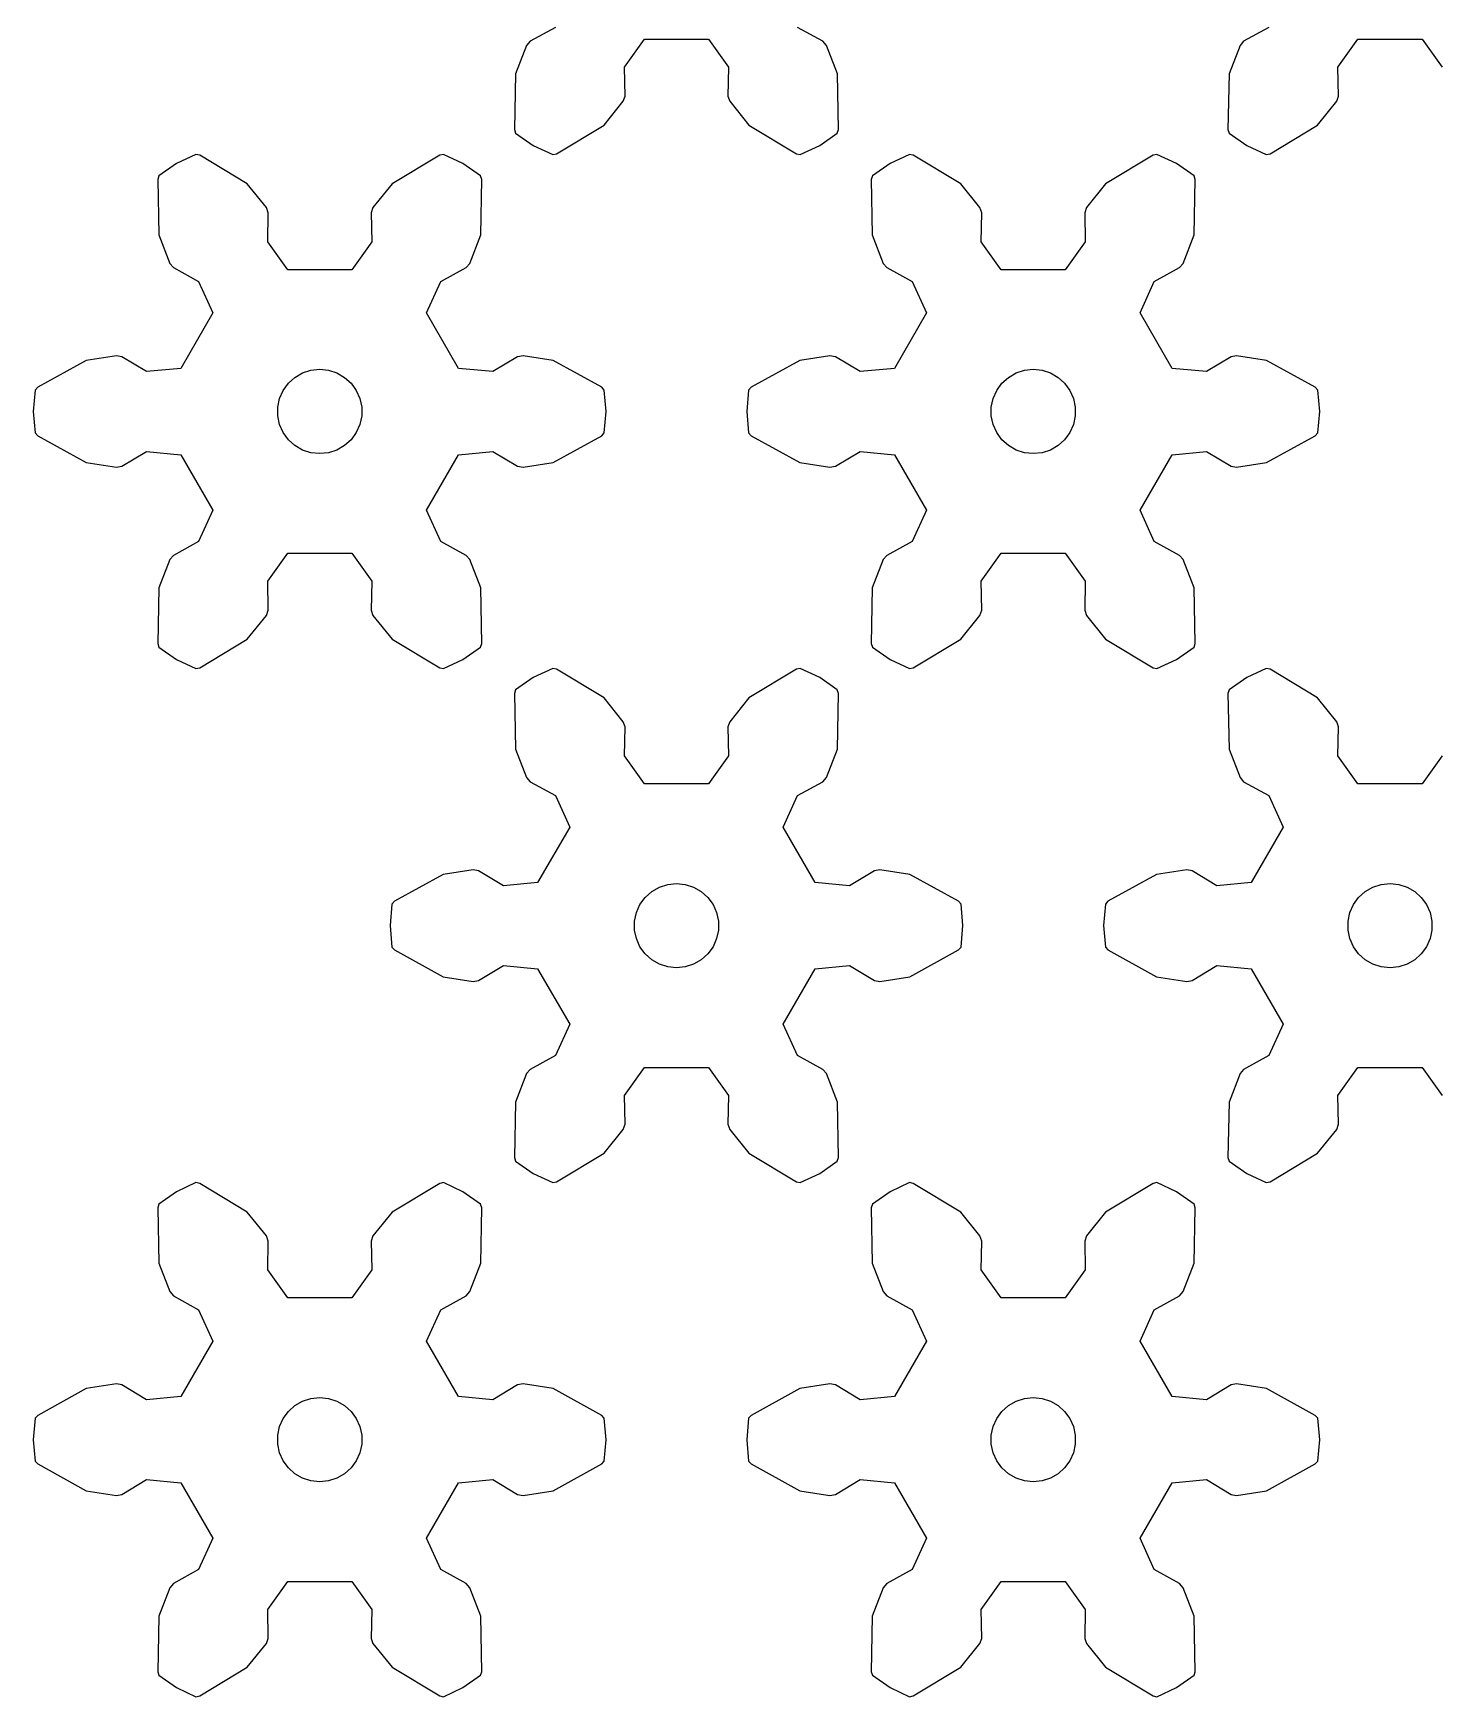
# Model space of a CAD drawing. Extents: x 0 to 198, y 0 to 238.
# Drawn here: x 0 to 49.9, y 0 to 59.2 of the extents above; entities that cross this region are included whole.
import ezdxf

# ---------------------------------------------------------------- set-up
doc = ezdxf.new("R2010")
doc.units = 0

msp = doc.modelspace()

# ---------------------------------------------------------------- linework, layer by layer
for p, q in [((18.566, 59.387), (17.667, 58.891)), ((28.077, 58.891), (27.177, 59.387)), ((43.938, 59.387), (43.039, 58.891)), ((17.538, 58.744), (17.147, 57.731)), ((17.667, 58.891), (17.538, 58.744)), ((21.021, 57.97), (21.733, 58.967)), ((21.733, 58.967), (24.01, 58.967)), ((24.01, 58.967), (24.723, 57.97)), ((28.205, 58.744), (28.077, 58.891)), ((28.596, 57.731), (28.205, 58.744)), ((42.91, 58.744), (42.519, 57.731)), ((43.039, 58.891), (42.91, 58.744)), ((46.393, 57.97), (47.105, 58.967)), ((47.105, 58.967), (49.382, 58.967)), ((49.382, 58.967), (50.095, 57.97)), ((17.147, 57.731), (17.109, 55.756)), ((21.041, 56.943), (21.021, 57.97)), ((24.723, 57.97), (24.703, 56.943)), ((28.635, 55.756), (28.596, 57.731)), ((42.519, 57.731), (42.48, 55.756)), ((46.413, 56.943), (46.393, 57.97)), ((20.978, 56.758), (21.041, 56.943)), ((24.703, 56.943), (24.766, 56.758)), ((46.349, 56.758), (46.413, 56.943)), ((20.296, 55.913), (20.978, 56.758)), ((24.766, 56.758), (25.447, 55.913)), ((45.668, 55.913), (46.349, 56.758)), ((17.109, 55.756), (17.153, 55.628)), ((17.153, 55.628), (17.779, 55.189)), ((18.605, 54.892), (20.296, 55.913)), ((25.447, 55.913), (27.138, 54.892)), ((27.965, 55.189), (28.591, 55.628)), ((28.591, 55.628), (28.635, 55.756)), ((42.48, 55.756), (42.525, 55.628)), ((42.525, 55.628), (43.151, 55.189)), ((43.977, 54.892), (45.668, 55.913)), ((17.779, 55.189), (18.472, 54.866)), ((27.272, 54.866), (27.965, 55.189)), ((43.151, 55.189), (43.844, 54.866)), ((5.093, 54.543), (4.467, 54.104)), ((5.786, 54.866), (5.093, 54.543)), ((5.919, 54.84), (5.786, 54.866)), ((7.61, 53.819), (5.919, 54.84)), ((14.452, 54.84), (12.761, 53.819)), ((14.586, 54.866), (14.452, 54.84)), ((15.279, 54.543), (14.586, 54.866)), ((15.905, 54.104), (15.279, 54.543)), ((18.472, 54.866), (18.605, 54.892)), ((27.138, 54.892), (27.272, 54.866)), ((30.465, 54.543), (29.839, 54.104)), ((31.158, 54.866), (30.465, 54.543)), ((31.291, 54.84), (31.158, 54.866)), ((32.982, 53.819), (31.291, 54.84)), ((39.824, 54.84), (38.133, 53.819)), ((39.958, 54.866), (39.824, 54.84)), ((40.651, 54.543), (39.958, 54.866)), ((41.277, 54.104), (40.651, 54.543)), ((43.844, 54.866), (43.977, 54.892)), ((4.467, 54.104), (4.423, 53.976)), ((4.423, 53.976), (4.461, 52.001)), ((15.949, 53.976), (15.905, 54.104)), ((15.911, 52.001), (15.949, 53.976)), ((29.839, 54.104), (29.795, 53.976)), ((29.795, 53.976), (29.833, 52.001)), ((41.321, 53.976), (41.277, 54.104)), ((41.282, 52.001), (41.321, 53.976)), ((8.292, 52.974), (7.61, 53.819)), ((12.761, 53.819), (12.08, 52.974)), ((33.664, 52.974), (32.982, 53.819)), ((38.133, 53.819), (37.452, 52.974)), ((8.355, 52.789), (8.292, 52.974)), ((8.335, 51.762), (8.355, 52.789)), ((12.08, 52.974), (12.017, 52.789)), ((12.017, 52.789), (12.037, 51.762)), ((33.727, 52.789), (33.664, 52.974)), ((33.707, 51.762), (33.727, 52.789)), ((37.452, 52.974), (37.389, 52.789)), ((37.389, 52.789), (37.409, 51.762)), ((4.461, 52.001), (4.852, 50.988)), ((9.047, 50.765), (8.335, 51.762)), ((12.037, 51.762), (11.324, 50.765)), ((15.52, 50.988), (15.911, 52.001)), ((29.833, 52.001), (30.224, 50.988)), ((34.419, 50.765), (33.707, 51.762)), ((37.409, 51.762), (36.696, 50.765)), ((40.891, 50.988), (41.282, 52.001)), ((4.852, 50.988), (4.981, 50.841)), ((15.391, 50.841), (15.52, 50.988)), ((30.224, 50.988), (30.353, 50.841)), ((40.763, 50.841), (40.891, 50.988)), ((4.981, 50.841), (5.88, 50.345)), ((5.88, 50.345), (6.388, 49.229)), ((11.324, 50.765), (9.047, 50.765)), ((13.984, 49.229), (14.491, 50.345)), ((14.491, 50.345), (15.391, 50.841)), ((30.353, 50.841), (31.252, 50.345)), ((31.252, 50.345), (31.76, 49.229)), ((36.696, 50.765), (34.419, 50.765)), ((39.356, 49.229), (39.863, 50.345)), ((39.863, 50.345), (40.763, 50.841)), ((6.388, 49.229), (5.249, 47.257)), ((15.123, 47.257), (13.984, 49.229)), ((31.76, 49.229), (30.621, 47.257)), ((40.494, 47.257), (39.356, 49.229)), ((1.886, 47.54), (0.156, 46.586)), ((2.958, 47.707), (1.886, 47.54)), ((3.15, 47.67), (2.958, 47.707)), ((4.029, 47.139), (3.15, 47.67)), ((17.222, 47.67), (16.342, 47.139)), ((17.414, 47.707), (17.222, 47.67)), ((18.486, 47.54), (17.414, 47.707)), ((20.216, 46.586), (18.486, 47.54)), ((27.258, 47.54), (25.528, 46.586)), ((28.33, 47.707), (27.258, 47.54)), ((28.522, 47.67), (28.33, 47.707)), ((29.401, 47.139), (28.522, 47.67)), ((42.594, 47.67), (41.714, 47.139)), ((42.786, 47.707), (42.594, 47.67)), ((43.858, 47.54), (42.786, 47.707)), ((45.587, 46.586), (43.858, 47.54)), ((5.249, 47.257), (4.029, 47.139)), ((9.071, 46.725), (9.304, 46.935)), ((9.304, 46.935), (9.576, 47.092)), ((9.576, 47.092), (9.874, 47.189)), ((9.874, 47.189), (10.186, 47.222)), ((10.186, 47.222), (10.498, 47.189)), ((10.498, 47.189), (10.796, 47.092)), ((10.796, 47.092), (11.068, 46.935)), ((11.068, 46.935), (11.301, 46.725)), ((16.342, 47.139), (15.123, 47.257)), ((30.621, 47.257), (29.401, 47.139)), ((34.443, 46.725), (34.676, 46.935)), ((34.676, 46.935), (34.948, 47.092)), ((34.948, 47.092), (35.246, 47.189)), ((35.246, 47.189), (35.558, 47.222)), ((35.558, 47.222), (35.87, 47.189)), ((35.87, 47.189), (36.168, 47.092)), ((36.168, 47.092), (36.439, 46.935)), ((36.439, 46.935), (36.672, 46.725)), ((41.714, 47.139), (40.494, 47.257)), ((0.067, 46.483), (0, 45.722)), ((0.156, 46.586), (0.067, 46.483)), ((8.694, 45.878), (8.759, 46.185)), ((8.759, 46.185), (8.887, 46.472)), ((8.887, 46.472), (9.071, 46.725)), ((11.301, 46.725), (11.485, 46.472)), ((11.485, 46.472), (11.613, 46.185)), ((11.613, 46.185), (11.678, 45.878)), ((20.305, 46.483), (20.216, 46.586)), ((20.372, 45.722), (20.305, 46.483)), ((25.438, 46.483), (25.372, 45.722)), ((25.528, 46.586), (25.438, 46.483)), ((34.066, 45.878), (34.131, 46.185)), ((34.131, 46.185), (34.259, 46.472)), ((34.259, 46.472), (34.443, 46.725)), ((36.672, 46.725), (36.857, 46.472)), ((36.857, 46.472), (36.984, 46.185)), ((36.984, 46.185), (37.05, 45.878)), ((45.677, 46.483), (45.587, 46.586)), ((45.744, 45.722), (45.677, 46.483)), ((0, 45.722), (0.067, 44.96)), ((8.694, 45.565), (8.694, 45.878)), ((11.678, 45.878), (11.678, 45.565)), ((20.305, 44.96), (20.372, 45.722)), ((25.372, 45.722), (25.438, 44.96)), ((34.066, 45.565), (34.066, 45.878)), ((37.05, 45.878), (37.05, 45.565)), ((45.677, 44.96), (45.744, 45.722)), ((8.759, 45.258), (8.694, 45.565)), ((8.887, 44.972), (8.759, 45.258)), ((11.613, 45.258), (11.485, 44.972)), ((11.678, 45.565), (11.613, 45.258)), ((34.131, 45.258), (34.066, 45.565)), ((34.259, 44.972), (34.131, 45.258)), ((36.984, 45.258), (36.857, 44.972)), ((37.05, 45.565), (36.984, 45.258)), ((0.067, 44.96), (0.156, 44.858)), ((0.156, 44.858), (1.886, 43.903)), ((9.071, 44.718), (8.887, 44.972)), ((9.304, 44.508), (9.071, 44.718)), ((9.576, 44.351), (9.304, 44.508)), ((11.068, 44.508), (10.796, 44.351)), ((11.301, 44.718), (11.068, 44.508)), ((11.485, 44.972), (11.301, 44.718)), ((18.486, 43.903), (20.216, 44.858)), ((20.216, 44.858), (20.305, 44.96)), ((25.438, 44.96), (25.528, 44.858)), ((25.528, 44.858), (27.258, 43.903)), ((34.443, 44.718), (34.259, 44.972)), ((34.676, 44.508), (34.443, 44.718)), ((34.948, 44.351), (34.676, 44.508)), ((36.439, 44.508), (36.168, 44.351)), ((36.672, 44.718), (36.439, 44.508)), ((36.857, 44.972), (36.672, 44.718)), ((43.858, 43.903), (45.587, 44.858)), ((45.587, 44.858), (45.677, 44.96)), ((1.886, 43.903), (2.958, 43.736)), ((3.15, 43.774), (4.029, 44.304)), ((4.029, 44.304), (5.249, 44.186)), ((5.249, 44.186), (6.388, 42.214)), ((9.874, 44.254), (9.576, 44.351)), ((10.186, 44.222), (9.874, 44.254)), ((10.498, 44.254), (10.186, 44.222)), ((10.796, 44.351), (10.498, 44.254)), ((13.984, 42.214), (15.123, 44.186)), ((15.123, 44.186), (16.342, 44.304)), ((16.342, 44.304), (17.222, 43.774)), ((17.414, 43.736), (18.486, 43.903)), ((27.258, 43.903), (28.33, 43.736)), ((28.522, 43.774), (29.401, 44.304)), ((29.401, 44.304), (30.621, 44.186)), ((30.621, 44.186), (31.76, 42.214)), ((35.246, 44.254), (34.948, 44.351)), ((35.558, 44.222), (35.246, 44.254)), ((35.87, 44.254), (35.558, 44.222)), ((36.168, 44.351), (35.87, 44.254)), ((39.356, 42.214), (40.494, 44.186)), ((40.494, 44.186), (41.714, 44.304)), ((41.714, 44.304), (42.594, 43.774)), ((42.786, 43.736), (43.858, 43.903)), ((2.958, 43.736), (3.15, 43.774)), ((17.222, 43.774), (17.414, 43.736)), ((28.33, 43.736), (28.522, 43.774)), ((42.594, 43.774), (42.786, 43.736)), ((6.388, 42.214), (5.88, 41.099)), ((14.491, 41.099), (13.984, 42.214)), ((31.76, 42.214), (31.252, 41.099)), ((39.863, 41.099), (39.356, 42.214)), ((5.88, 41.099), (4.981, 40.602)), ((15.391, 40.602), (14.491, 41.099)), ((31.252, 41.099), (30.353, 40.602)), ((40.763, 40.602), (39.863, 41.099)), ((4.852, 40.455), (4.461, 39.443)), ((4.981, 40.602), (4.852, 40.455)), ((8.335, 39.681), (9.047, 40.679)), ((9.047, 40.679), (11.324, 40.679)), ((11.324, 40.679), (12.037, 39.681)), ((15.52, 40.455), (15.391, 40.602)), ((15.911, 39.443), (15.52, 40.455)), ((30.224, 40.455), (29.833, 39.443)), ((30.353, 40.602), (30.224, 40.455)), ((33.707, 39.681), (34.419, 40.679)), ((34.419, 40.679), (36.696, 40.679)), ((36.696, 40.679), (37.409, 39.681)), ((40.891, 40.455), (40.763, 40.602)), ((41.282, 39.443), (40.891, 40.455)), ((8.355, 38.654), (8.335, 39.681)), ((12.037, 39.681), (12.017, 38.654)), ((33.727, 38.654), (33.707, 39.681)), ((37.409, 39.681), (37.389, 38.654)), ((4.461, 39.443), (4.423, 37.468)), ((15.949, 37.468), (15.911, 39.443)), ((29.833, 39.443), (29.795, 37.468)), ((41.321, 37.468), (41.282, 39.443)), ((7.61, 37.624), (8.292, 38.469)), ((8.292, 38.469), (8.355, 38.654)), ((12.017, 38.654), (12.08, 38.469)), ((12.08, 38.469), (12.761, 37.624)), ((32.982, 37.624), (33.664, 38.469)), ((33.664, 38.469), (33.727, 38.654)), ((37.389, 38.654), (37.452, 38.469)), ((37.452, 38.469), (38.133, 37.624)), ((4.423, 37.468), (4.467, 37.339)), ((4.467, 37.339), (5.093, 36.9)), ((5.919, 36.604), (7.61, 37.624)), ((12.761, 37.624), (14.452, 36.604)), ((15.279, 36.9), (15.905, 37.339)), ((15.905, 37.339), (15.949, 37.468)), ((29.795, 37.468), (29.839, 37.339)), ((29.839, 37.339), (30.465, 36.9)), ((31.291, 36.604), (32.982, 37.624)), ((38.133, 37.624), (39.824, 36.604)), ((40.651, 36.9), (41.277, 37.339)), ((41.277, 37.339), (41.321, 37.468)), ((5.093, 36.9), (5.786, 36.577)), ((14.586, 36.577), (15.279, 36.9)), ((30.465, 36.9), (31.158, 36.577)), ((39.958, 36.577), (40.651, 36.9)), ((5.786, 36.577), (5.919, 36.604)), ((14.452, 36.604), (14.586, 36.577)), ((17.779, 36.254), (17.153, 35.816)), ((18.472, 36.577), (17.779, 36.254)), ((18.605, 36.551), (18.472, 36.577)), ((20.296, 35.53), (18.605, 36.551)), ((27.138, 36.551), (25.447, 35.53)), ((27.272, 36.577), (27.138, 36.551)), ((27.965, 36.254), (27.272, 36.577)), ((28.591, 35.816), (27.965, 36.254)), ((31.158, 36.577), (31.291, 36.604)), ((39.824, 36.604), (39.958, 36.577)), ((43.151, 36.254), (42.525, 35.816)), ((43.844, 36.577), (43.151, 36.254)), ((43.977, 36.551), (43.844, 36.577)), ((45.668, 35.53), (43.977, 36.551)), ((17.153, 35.816), (17.109, 35.687)), ((17.109, 35.687), (17.147, 33.712)), ((20.978, 34.685), (20.296, 35.53)), ((25.447, 35.53), (24.766, 34.685)), ((28.635, 35.687), (28.591, 35.816)), ((28.596, 33.712), (28.635, 35.687)), ((42.525, 35.816), (42.48, 35.687)), ((42.48, 35.687), (42.519, 33.712)), ((46.349, 34.685), (45.668, 35.53)), ((21.041, 34.5), (20.978, 34.685)), ((21.021, 33.473), (21.041, 34.5)), ((24.766, 34.685), (24.703, 34.5)), ((24.703, 34.5), (24.723, 33.473)), ((46.413, 34.5), (46.349, 34.685)), ((46.393, 33.473), (46.413, 34.5)), ((17.147, 33.712), (17.538, 32.7)), ((21.733, 32.476), (21.021, 33.473)), ((24.723, 33.473), (24.01, 32.476)), ((28.205, 32.7), (28.596, 33.712)), ((42.519, 33.712), (42.91, 32.7)), ((47.105, 32.476), (46.393, 33.473)), ((50.095, 33.473), (49.382, 32.476)), ((17.538, 32.7), (17.667, 32.552)), ((17.667, 32.552), (18.566, 32.056)), ((27.177, 32.056), (28.077, 32.552)), ((28.077, 32.552), (28.205, 32.7)), ((42.91, 32.7), (43.039, 32.552)), ((43.039, 32.552), (43.938, 32.056)), ((18.566, 32.056), (19.074, 30.94)), ((24.01, 32.476), (21.733, 32.476)), ((26.67, 30.94), (27.177, 32.056)), ((43.938, 32.056), (44.446, 30.94)), ((49.382, 32.476), (47.105, 32.476)), ((19.074, 30.94), (17.935, 28.968)), ((27.808, 28.968), (26.67, 30.94)), ((44.446, 30.94), (43.307, 28.968)), ((14.572, 29.251), (12.842, 28.297)), ((15.644, 29.419), (14.572, 29.251)), ((15.836, 29.381), (15.644, 29.419)), ((16.715, 28.85), (15.836, 29.381)), ((29.908, 29.381), (29.028, 28.85)), ((30.1, 29.419), (29.908, 29.381)), ((31.172, 29.251), (30.1, 29.419)), ((32.902, 28.297), (31.172, 29.251)), ((39.943, 29.251), (38.214, 28.297)), ((41.016, 29.419), (39.943, 29.251)), ((41.208, 29.381), (41.016, 29.419)), ((42.087, 28.85), (41.208, 29.381)), ((17.935, 28.968), (16.715, 28.85)), ((21.573, 28.183), (21.757, 28.437)), ((21.757, 28.437), (21.99, 28.647)), ((21.99, 28.647), (22.262, 28.803)), ((22.262, 28.803), (22.56, 28.9)), ((22.56, 28.9), (22.872, 28.933)), ((22.872, 28.933), (23.184, 28.9)), ((23.184, 28.9), (23.482, 28.803)), ((23.482, 28.803), (23.754, 28.647)), ((23.754, 28.647), (23.987, 28.437)), ((23.987, 28.437), (24.171, 28.183)), ((29.028, 28.85), (27.808, 28.968)), ((43.307, 28.968), (42.087, 28.85)), ((46.945, 28.183), (47.129, 28.437)), ((47.129, 28.437), (47.362, 28.647)), ((47.362, 28.647), (47.634, 28.803)), ((47.634, 28.803), (47.932, 28.9)), ((47.932, 28.9), (48.244, 28.933)), ((48.244, 28.933), (48.556, 28.9)), ((48.556, 28.9), (48.854, 28.803)), ((48.854, 28.803), (49.125, 28.647)), ((49.125, 28.647), (49.358, 28.437)), ((49.358, 28.437), (49.543, 28.183)), ((12.753, 28.195), (12.686, 27.433)), ((12.842, 28.297), (12.753, 28.195)), ((21.38, 27.59), (21.445, 27.897)), ((21.445, 27.897), (21.573, 28.183)), ((24.171, 28.183), (24.298, 27.897)), ((24.298, 27.897), (24.364, 27.59)), ((32.991, 28.195), (32.902, 28.297)), ((33.058, 27.433), (32.991, 28.195)), ((38.124, 28.195), (38.058, 27.433)), ((38.214, 28.297), (38.124, 28.195)), ((46.752, 27.59), (46.817, 27.897)), ((46.817, 27.897), (46.945, 28.183)), ((49.543, 28.183), (49.67, 27.897)), ((49.67, 27.897), (49.735, 27.59)), ((12.686, 27.433), (12.753, 26.671)), ((21.38, 27.276), (21.38, 27.59)), ((21.445, 26.969), (21.38, 27.276)), ((24.364, 27.276), (24.298, 26.969)), ((24.364, 27.59), (24.364, 27.276)), ((32.991, 26.671), (33.058, 27.433)), ((38.058, 27.433), (38.124, 26.671)), ((46.752, 27.276), (46.752, 27.59)), ((46.817, 26.969), (46.752, 27.276)), ((49.735, 27.276), (49.67, 26.969)), ((49.735, 27.59), (49.735, 27.276)), ((12.753, 26.671), (12.842, 26.569)), ((21.573, 26.683), (21.445, 26.969)), ((21.757, 26.429), (21.573, 26.683)), ((24.171, 26.683), (23.987, 26.429)), ((24.298, 26.969), (24.171, 26.683)), ((32.902, 26.569), (32.991, 26.671)), ((38.124, 26.671), (38.214, 26.569)), ((46.945, 26.683), (46.817, 26.969)), ((47.129, 26.429), (46.945, 26.683)), ((49.543, 26.683), (49.358, 26.429)), ((49.67, 26.969), (49.543, 26.683)), ((12.842, 26.569), (14.572, 25.615)), ((21.99, 26.219), (21.757, 26.429)), ((22.262, 26.063), (21.99, 26.219)), ((22.56, 25.966), (22.262, 26.063)), ((23.482, 26.063), (23.184, 25.966)), ((23.754, 26.219), (23.482, 26.063)), ((23.987, 26.429), (23.754, 26.219)), ((31.172, 25.615), (32.902, 26.569)), ((38.214, 26.569), (39.943, 25.615)), ((47.362, 26.219), (47.129, 26.429)), ((47.634, 26.063), (47.362, 26.219)), ((47.932, 25.966), (47.634, 26.063)), ((48.854, 26.063), (48.556, 25.966)), ((49.125, 26.219), (48.854, 26.063)), ((49.358, 26.429), (49.125, 26.219)), ((14.572, 25.615), (15.644, 25.447)), ((15.644, 25.447), (15.836, 25.485)), ((15.836, 25.485), (16.715, 26.016)), ((16.715, 26.016), (17.935, 25.898)), ((17.935, 25.898), (19.074, 23.925)), ((22.872, 25.933), (22.56, 25.966)), ((23.184, 25.966), (22.872, 25.933)), ((26.67, 23.925), (27.808, 25.898)), ((27.808, 25.898), (29.028, 26.016)), ((29.028, 26.016), (29.908, 25.485)), ((29.908, 25.485), (30.1, 25.447)), ((30.1, 25.447), (31.172, 25.615)), ((39.943, 25.615), (41.016, 25.447)), ((41.016, 25.447), (41.208, 25.485)), ((41.208, 25.485), (42.087, 26.016)), ((42.087, 26.016), (43.307, 25.898)), ((43.307, 25.898), (44.446, 23.925)), ((48.244, 25.933), (47.932, 25.966)), ((48.556, 25.966), (48.244, 25.933)), ((19.074, 23.925), (18.566, 22.81)), ((27.177, 22.81), (26.67, 23.925)), ((44.446, 23.925), (43.938, 22.81)), ((18.566, 22.81), (17.667, 22.314)), ((28.077, 22.314), (27.177, 22.81)), ((43.938, 22.81), (43.039, 22.314)), ((17.538, 22.166), (17.147, 21.154)), ((17.667, 22.314), (17.538, 22.166)), ((21.021, 21.393), (21.733, 22.39)), ((21.733, 22.39), (24.01, 22.39)), ((24.01, 22.39), (24.723, 21.393)), ((28.205, 22.166), (28.077, 22.314)), ((28.596, 21.154), (28.205, 22.166)), ((42.91, 22.166), (42.519, 21.154)), ((43.039, 22.314), (42.91, 22.166)), ((46.393, 21.393), (47.105, 22.39)), ((47.105, 22.39), (49.382, 22.39)), ((49.382, 22.39), (50.095, 21.393)), ((21.041, 20.366), (21.021, 21.393)), ((24.723, 21.393), (24.703, 20.366)), ((46.413, 20.366), (46.393, 21.393)), ((17.147, 21.154), (17.109, 19.179)), ((28.635, 19.179), (28.596, 21.154)), ((42.519, 21.154), (42.48, 19.179)), ((20.296, 19.336), (20.978, 20.181)), ((20.978, 20.181), (21.041, 20.366)), ((24.703, 20.366), (24.766, 20.181)), ((24.766, 20.181), (25.447, 19.336)), ((45.668, 19.336), (46.349, 20.181)), ((46.349, 20.181), (46.413, 20.366)), ((17.109, 19.179), (17.153, 19.05)), ((17.153, 19.05), (17.779, 18.612)), ((18.605, 18.315), (20.296, 19.336)), ((25.447, 19.336), (27.138, 18.315)), ((27.965, 18.612), (28.591, 19.05)), ((28.591, 19.05), (28.635, 19.179)), ((42.48, 19.179), (42.525, 19.05)), ((42.525, 19.05), (43.151, 18.612)), ((43.977, 18.315), (45.668, 19.336)), ((17.779, 18.612), (18.472, 18.289)), ((27.272, 18.289), (27.965, 18.612)), ((43.151, 18.612), (43.844, 18.289)), ((5.093, 17.966), (4.467, 17.527)), ((5.786, 18.289), (5.093, 17.966)), ((5.919, 18.262), (5.786, 18.289)), ((7.61, 17.242), (5.919, 18.262)), ((14.452, 18.262), (12.761, 17.242)), ((14.586, 18.289), (14.452, 18.262)), ((15.279, 17.966), (14.586, 18.289)), ((15.905, 17.527), (15.279, 17.966)), ((18.472, 18.289), (18.605, 18.315)), ((27.138, 18.315), (27.272, 18.289)), ((30.465, 17.966), (29.839, 17.527)), ((31.158, 18.289), (30.465, 17.966)), ((31.291, 18.262), (31.158, 18.289)), ((32.982, 17.242), (31.291, 18.262)), ((39.824, 18.262), (38.133, 17.242)), ((39.958, 18.289), (39.824, 18.262)), ((40.651, 17.966), (39.958, 18.289)), ((41.277, 17.527), (40.651, 17.966)), ((43.844, 18.289), (43.977, 18.315)), ((4.467, 17.527), (4.423, 17.398)), ((4.423, 17.398), (4.461, 15.423)), ((8.292, 16.397), (7.61, 17.242)), ((12.761, 17.242), (12.08, 16.397)), ((15.949, 17.398), (15.905, 17.527)), ((15.911, 15.423), (15.949, 17.398)), ((29.839, 17.527), (29.795, 17.398)), ((29.795, 17.398), (29.833, 15.423)), ((33.664, 16.397), (32.982, 17.242)), ((38.133, 17.242), (37.452, 16.397)), ((41.321, 17.398), (41.277, 17.527)), ((41.282, 15.423), (41.321, 17.398)), ((8.355, 16.212), (8.292, 16.397)), ((8.335, 15.185), (8.355, 16.212)), ((12.08, 16.397), (12.017, 16.212)), ((12.017, 16.212), (12.037, 15.185)), ((33.727, 16.212), (33.664, 16.397)), ((33.707, 15.185), (33.727, 16.212)), ((37.452, 16.397), (37.389, 16.212)), ((37.389, 16.212), (37.409, 15.185)), ((4.461, 15.423), (4.852, 14.411)), ((15.52, 14.411), (15.911, 15.423)), ((29.833, 15.423), (30.224, 14.411)), ((40.891, 14.411), (41.282, 15.423)), ((9.047, 14.187), (8.335, 15.185)), ((12.037, 15.185), (11.324, 14.187)), ((34.419, 14.187), (33.707, 15.185)), ((37.409, 15.185), (36.696, 14.187)), ((4.852, 14.411), (4.981, 14.264)), ((4.981, 14.264), (5.88, 13.767)), ((14.491, 13.767), (15.391, 14.264)), ((15.391, 14.264), (15.52, 14.411)), ((30.224, 14.411), (30.353, 14.264)), ((30.353, 14.264), (31.252, 13.767)), ((39.863, 13.767), (40.763, 14.264)), ((40.763, 14.264), (40.891, 14.411)), ((5.88, 13.767), (6.388, 12.652)), ((11.324, 14.187), (9.047, 14.187)), ((13.984, 12.652), (14.491, 13.767)), ((31.252, 13.767), (31.76, 12.652)), ((36.696, 14.187), (34.419, 14.187)), ((39.356, 12.652), (39.863, 13.767)), ((6.388, 12.652), (5.249, 10.68)), ((15.123, 10.68), (13.984, 12.652)), ((31.76, 12.652), (30.621, 10.68)), ((40.494, 10.68), (39.356, 12.652)), ((1.886, 10.962), (0.156, 10.008)), ((2.958, 11.13), (1.886, 10.962)), ((3.15, 11.092), (2.958, 11.13)), ((4.029, 10.562), (3.15, 11.092)), ((5.249, 10.68), (4.029, 10.562)), ((16.342, 10.562), (15.123, 10.68)), ((17.222, 11.092), (16.342, 10.562)), ((17.414, 11.13), (17.222, 11.092)), ((18.486, 10.962), (17.414, 11.13)), ((20.216, 10.008), (18.486, 10.962)), ((27.258, 10.962), (25.528, 10.008)), ((28.33, 11.13), (27.258, 10.962)), ((28.522, 11.092), (28.33, 11.13)), ((29.401, 10.562), (28.522, 11.092)), ((30.621, 10.68), (29.401, 10.562)), ((41.714, 10.562), (40.494, 10.68)), ((42.594, 11.092), (41.714, 10.562)), ((42.786, 11.13), (42.594, 11.092)), ((43.858, 10.962), (42.786, 11.13)), ((45.587, 10.008), (43.858, 10.962)), ((8.887, 9.894), (9.071, 10.148)), ((9.071, 10.148), (9.304, 10.358)), ((9.304, 10.358), (9.576, 10.515)), ((9.576, 10.515), (9.874, 10.612)), ((9.874, 10.612), (10.186, 10.644)), ((10.186, 10.644), (10.498, 10.612)), ((10.498, 10.612), (10.796, 10.515)), ((10.796, 10.515), (11.068, 10.358)), ((11.068, 10.358), (11.301, 10.148)), ((11.301, 10.148), (11.485, 9.894)), ((34.259, 9.894), (34.443, 10.148)), ((34.443, 10.148), (34.676, 10.358)), ((34.676, 10.358), (34.948, 10.515)), ((34.948, 10.515), (35.246, 10.612)), ((35.246, 10.612), (35.558, 10.644)), ((35.558, 10.644), (35.87, 10.612)), ((35.87, 10.612), (36.168, 10.515)), ((36.168, 10.515), (36.439, 10.358)), ((36.439, 10.358), (36.672, 10.148)), ((36.672, 10.148), (36.857, 9.894)), ((0.067, 9.906), (0, 9.144)), ((0.156, 10.008), (0.067, 9.906)), ((8.694, 9.301), (8.759, 9.608)), ((8.759, 9.608), (8.887, 9.894)), ((11.485, 9.894), (11.613, 9.608)), ((11.613, 9.608), (11.678, 9.301)), ((20.305, 9.906), (20.216, 10.008)), ((20.372, 9.144), (20.305, 9.906)), ((25.438, 9.906), (25.372, 9.144)), ((25.528, 10.008), (25.438, 9.906)), ((34.066, 9.301), (34.131, 9.608)), ((34.131, 9.608), (34.259, 9.894)), ((36.857, 9.894), (36.984, 9.608)), ((36.984, 9.608), (37.05, 9.301)), ((45.677, 9.906), (45.587, 10.008)), ((45.744, 9.144), (45.677, 9.906)), ((0, 9.144), (0.067, 8.383)), ((8.694, 8.988), (8.694, 9.301)), ((8.759, 8.681), (8.694, 8.988)), ((11.678, 8.988), (11.613, 8.681)), ((11.678, 9.301), (11.678, 8.988)), ((20.305, 8.383), (20.372, 9.144)), ((25.372, 9.144), (25.438, 8.383)), ((34.066, 8.988), (34.066, 9.301)), ((34.131, 8.681), (34.066, 8.988)), ((37.05, 8.988), (36.984, 8.681)), ((37.05, 9.301), (37.05, 8.988)), ((45.677, 8.383), (45.744, 9.144)), ((0.067, 8.383), (0.156, 8.28)), ((8.887, 8.394), (8.759, 8.681)), ((9.071, 8.141), (8.887, 8.394)), ((11.485, 8.394), (11.301, 8.141)), ((11.613, 8.681), (11.485, 8.394)), ((20.216, 8.28), (20.305, 8.383)), ((25.438, 8.383), (25.528, 8.28)), ((34.259, 8.394), (34.131, 8.681)), ((34.443, 8.141), (34.259, 8.394)), ((36.857, 8.394), (36.672, 8.141)), ((36.984, 8.681), (36.857, 8.394)), ((45.587, 8.28), (45.677, 8.383)), ((0.156, 8.28), (1.886, 7.326)), ((3.15, 7.196), (4.029, 7.727)), ((4.029, 7.727), (5.249, 7.609)), ((9.304, 7.931), (9.071, 8.141)), ((9.576, 7.774), (9.304, 7.931)), ((9.874, 7.677), (9.576, 7.774)), ((10.796, 7.774), (10.498, 7.677)), ((11.068, 7.931), (10.796, 7.774)), ((11.301, 8.141), (11.068, 7.931)), ((15.123, 7.609), (16.342, 7.727)), ((16.342, 7.727), (17.222, 7.196)), ((18.486, 7.326), (20.216, 8.28)), ((25.528, 8.28), (27.258, 7.326)), ((28.522, 7.196), (29.401, 7.727)), ((29.401, 7.727), (30.621, 7.609)), ((34.676, 7.931), (34.443, 8.141)), ((34.948, 7.774), (34.676, 7.931)), ((35.246, 7.677), (34.948, 7.774)), ((36.168, 7.774), (35.87, 7.677)), ((36.439, 7.931), (36.168, 7.774)), ((36.672, 8.141), (36.439, 7.931)), ((40.494, 7.609), (41.714, 7.727)), ((41.714, 7.727), (42.594, 7.196)), ((43.858, 7.326), (45.587, 8.28)), ((1.886, 7.326), (2.958, 7.159)), ((2.958, 7.159), (3.15, 7.196)), ((5.249, 7.609), (6.388, 5.637)), ((10.186, 7.644), (9.874, 7.677)), ((10.498, 7.677), (10.186, 7.644)), ((13.984, 5.637), (15.123, 7.609)), ((17.222, 7.196), (17.414, 7.159)), ((17.414, 7.159), (18.486, 7.326)), ((27.258, 7.326), (28.33, 7.159)), ((28.33, 7.159), (28.522, 7.196)), ((30.621, 7.609), (31.76, 5.637)), ((35.558, 7.644), (35.246, 7.677)), ((35.87, 7.677), (35.558, 7.644)), ((39.356, 5.637), (40.494, 7.609)), ((42.594, 7.196), (42.786, 7.159)), ((42.786, 7.159), (43.858, 7.326)), ((6.388, 5.637), (5.88, 4.521)), ((14.491, 4.521), (13.984, 5.637)), ((31.76, 5.637), (31.252, 4.521)), ((39.863, 4.521), (39.356, 5.637)), ((5.88, 4.521), (4.981, 4.025)), ((15.391, 4.025), (14.491, 4.521)), ((31.252, 4.521), (30.353, 4.025)), ((40.763, 4.025), (39.863, 4.521)), ((4.852, 3.878), (4.461, 2.865)), ((4.981, 4.025), (4.852, 3.878)), ((8.335, 3.104), (9.047, 4.101)), ((9.047, 4.101), (11.324, 4.101)), ((11.324, 4.101), (12.037, 3.104)), ((15.52, 3.878), (15.391, 4.025)), ((15.911, 2.865), (15.52, 3.878)), ((30.224, 3.878), (29.833, 2.865)), ((30.353, 4.025), (30.224, 3.878)), ((33.707, 3.104), (34.419, 4.101)), ((34.419, 4.101), (36.696, 4.101)), ((36.696, 4.101), (37.409, 3.104)), ((40.891, 3.878), (40.763, 4.025)), ((41.282, 2.865), (40.891, 3.878)), ((8.355, 2.077), (8.335, 3.104)), ((12.037, 3.104), (12.017, 2.077)), ((33.727, 2.077), (33.707, 3.104)), ((37.409, 3.104), (37.389, 2.077)), ((4.461, 2.865), (4.423, 0.89)), ((15.949, 0.89), (15.911, 2.865)), ((29.833, 2.865), (29.795, 0.89)), ((41.321, 0.89), (41.282, 2.865)), ((7.61, 1.047), (8.292, 1.892)), ((8.292, 1.892), (8.355, 2.077)), ((12.017, 2.077), (12.08, 1.892)), ((12.08, 1.892), (12.761, 1.047)), ((32.982, 1.047), (33.664, 1.892)), ((33.664, 1.892), (33.727, 2.077)), ((37.389, 2.077), (37.452, 1.892)), ((37.452, 1.892), (38.133, 1.047)), ((4.423, 0.89), (4.467, 0.762)), ((4.467, 0.762), (5.093, 0.323)), ((5.919, 0.026), (7.61, 1.047)), ((12.761, 1.047), (14.452, 0.026)), ((15.279, 0.323), (15.905, 0.762)), ((15.905, 0.762), (15.949, 0.89)), ((29.795, 0.89), (29.839, 0.762)), ((29.839, 0.762), (30.465, 0.323)), ((31.291, 0.026), (32.982, 1.047)), ((38.133, 1.047), (39.824, 0.026)), ((40.651, 0.323), (41.277, 0.762)), ((41.277, 0.762), (41.321, 0.89)), ((5.093, 0.323), (5.786, 0)), ((5.786, 0), (5.919, 0.026)), ((14.452, 0.026), (14.586, 0)), ((14.586, 0), (15.279, 0.323)), ((30.465, 0.323), (31.158, 0)), ((31.158, 0), (31.291, 0.026)), ((39.824, 0.026), (39.958, 0)), ((39.958, 0), (40.651, 0.323))]:
    msp.add_line(p, q)

doc.saveas('drawing.dxf')
